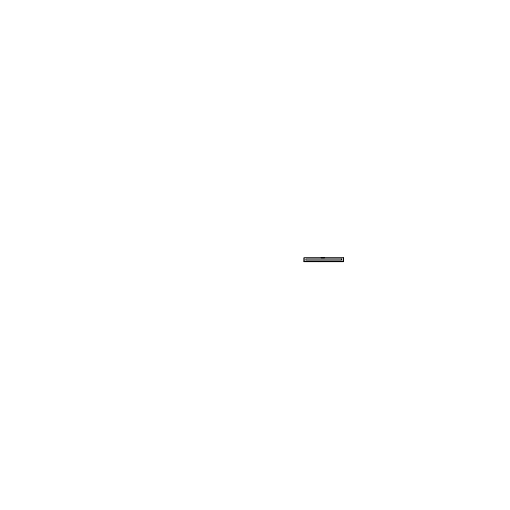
<?xml version="1.0" encoding="UTF-8"?>
<svg xmlns="http://www.w3.org/2000/svg" width="510" height="510" viewBox="0 0 510 510"><rect width="100%" height="100%" fill="white"/><g stroke="black" fill="none" stroke-linecap="round" stroke-linejoin="round"><path stroke-width="0.76" d="M321.147 257.805L324.526 257.805M303.947 258.882L304.438 258.882M342.892 258.882L343.326 258.882M303.947 260.125L304.438 260.125M342.892 260.125L343.326 260.125M303.947 261.369L343.326 261.369M320.815 261.369L320.815 261.7M318.826 261.369L318.826 261.7M343.326 257.639L303.947 257.639L303.947 261.7L343.326 261.7L343.326 257.639M341.522 258.882L305.847 258.882L305.847 260.125L341.522 260.125L341.522 258.882"/></g></svg>
